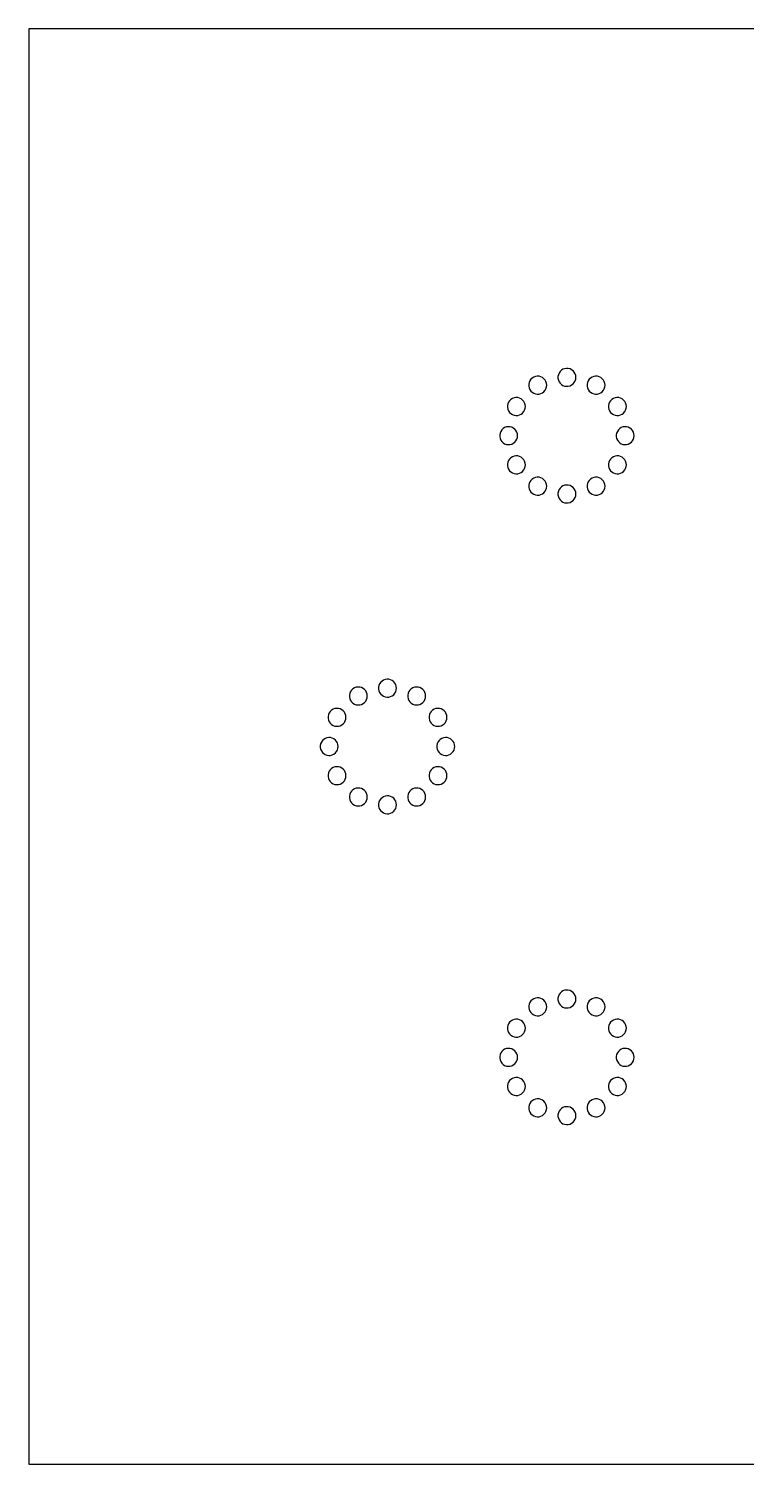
# Model space of a CAD drawing. Extents: x 100 to 900, y 100 to 900.
# Drawn here: x 100 to 500, y 100 to 900 of the extents above; entities that cross this region are included whole.
import ezdxf

# ---------------------------------------------------------------- set-up
doc = ezdxf.new("R2010")
doc.units = 0

msp = doc.modelspace()

# ---------------------------------------------------------------- linework, layer by layer
for p, q in [((900, 900), (100, 900)), ((100, 900), (100, 100)), ((379.96, 704.61), (379.38, 703.78)), ((380.69, 705.3), (379.96, 704.61)), ((381.55, 705.84), (380.69, 705.3)), ((382.5, 706.19), (381.55, 705.84)), ((383.5, 706.34), (382.5, 706.19)), ((384.51, 706.29), (383.5, 706.34)), ((385.49, 706.04), (384.51, 706.29)), ((386.39, 705.59), (385.49, 706.04)), ((387.19, 704.97), (386.39, 705.59)), ((387.85, 704.21), (387.19, 704.97)), ((388.34, 703.32), (387.85, 704.21)), ((395.23, 707.2), (395.03, 706.21)), ((395.03, 706.21), (395.03, 705.2)), ((395.03, 705.2), (395.23, 704.21)), ((395.63, 708.13), (395.23, 707.2)), ((395.23, 704.21), (395.63, 703.28)), ((396.21, 708.96), (395.63, 708.13)), ((396.94, 709.66), (396.21, 708.96)), ((397.8, 710.19), (396.94, 709.66)), ((398.75, 710.55), (397.8, 710.19)), ((399.75, 710.7), (398.75, 710.55)), ((400.76, 710.65), (399.75, 710.7)), ((401.74, 710.39), (400.76, 710.65)), ((402.64, 709.95), (401.74, 710.39)), ((403.44, 709.33), (402.64, 709.95)), ((404.1, 708.56), (403.44, 709.33)), ((404.59, 707.68), (404.1, 708.56)), ((404.9, 706.71), (404.59, 707.68)), ((404.59, 703.73), (404.9, 704.7)), ((405, 705.71), (404.9, 706.71)), ((404.9, 704.7), (405, 705.71)), ((412.46, 704.61), (411.88, 703.78)), ((413.19, 705.3), (412.46, 704.61)), ((414.05, 705.84), (413.19, 705.3)), ((415, 706.19), (414.05, 705.84)), ((416, 706.34), (415, 706.19)), ((417.01, 706.29), (416, 706.34)), ((417.99, 706.04), (417.01, 706.29)), ((418.89, 705.59), (417.99, 706.04)), ((419.69, 704.97), (418.89, 705.59)), ((420.35, 704.21), (419.69, 704.97)), ((420.84, 703.32), (420.35, 704.21)), ((378.98, 702.85), (378.78, 701.86)), ((378.78, 701.86), (378.78, 700.85)), ((378.78, 700.85), (378.98, 699.85)), ((379.38, 703.78), (378.98, 702.85)), ((378.98, 699.85), (379.38, 698.92)), ((379.38, 698.92), (379.96, 698.09)), ((379.96, 698.09), (380.69, 697.4)), ((380.69, 697.4), (381.55, 696.86)), ((381.55, 696.86), (382.5, 696.51)), ((382.5, 696.51), (383.5, 696.36)), ((383.5, 696.36), (384.51, 696.41)), ((384.51, 696.41), (385.49, 696.66)), ((385.49, 696.66), (386.39, 697.11)), ((386.39, 697.11), (387.19, 697.73)), ((387.19, 697.73), (387.85, 698.49)), ((387.85, 698.49), (388.34, 699.38)), ((388.65, 702.36), (388.34, 703.32)), ((388.34, 699.38), (388.65, 700.34)), ((388.75, 701.35), (388.65, 702.36)), ((388.65, 700.34), (388.75, 701.35)), ((395.63, 703.28), (396.21, 702.45)), ((396.21, 702.45), (396.94, 701.75)), ((396.94, 701.75), (397.8, 701.22)), ((397.8, 701.22), (398.75, 700.86)), ((398.75, 700.86), (399.75, 700.71)), ((399.75, 700.71), (400.76, 700.76)), ((400.76, 700.76), (401.74, 701.02)), ((401.74, 701.02), (402.64, 701.46)), ((402.64, 701.46), (403.44, 702.08)), ((403.44, 702.08), (404.1, 702.85)), ((404.1, 702.85), (404.59, 703.73)), ((411.48, 702.85), (411.28, 701.86)), ((411.28, 701.86), (411.28, 700.85)), ((411.28, 700.85), (411.48, 699.85)), ((411.88, 703.78), (411.48, 702.85)), ((411.48, 699.85), (411.88, 698.92)), ((411.88, 698.92), (412.46, 698.09)), ((412.46, 698.09), (413.19, 697.4)), ((413.19, 697.4), (414.05, 696.86)), ((414.05, 696.86), (415, 696.51)), ((415, 696.51), (416, 696.36)), ((416, 696.36), (417.01, 696.41)), ((417.01, 696.41), (417.99, 696.66)), ((417.99, 696.66), (418.89, 697.11)), ((418.89, 697.11), (419.69, 697.73)), ((419.69, 697.73), (420.35, 698.49)), ((420.35, 698.49), (420.84, 699.38)), ((421.15, 702.36), (420.84, 703.32)), ((420.84, 699.38), (421.15, 700.34)), ((421.25, 701.35), (421.15, 702.36)), ((421.15, 700.34), (421.25, 701.35)), ((367.08, 690.95), (366.88, 689.96)), ((366.88, 689.96), (366.88, 688.95)), ((366.88, 688.95), (367.08, 687.96)), ((367.48, 691.88), (367.08, 690.95)), ((368.06, 692.71), (367.48, 691.88)), ((368.79, 693.41), (368.06, 692.71)), ((369.65, 693.94), (368.79, 693.41)), ((370.6, 694.3), (369.65, 693.94)), ((371.6, 694.45), (370.6, 694.3)), ((372.61, 694.4), (371.6, 694.45)), ((373.59, 694.14), (372.61, 694.4)), ((374.5, 693.7), (373.59, 694.14)), ((375.3, 693.08), (374.5, 693.7)), ((375.96, 692.31), (375.3, 693.08)), ((376.45, 691.43), (375.96, 692.31)), ((376.75, 690.46), (376.45, 691.43)), ((376.45, 687.48), (376.75, 688.45)), ((376.85, 689.46), (376.75, 690.46)), ((376.75, 688.45), (376.85, 689.46)), ((423.38, 690.95), (423.17, 689.96)), ((423.17, 689.96), (423.17, 688.95)), ((423.17, 688.95), (423.38, 687.96)), ((423.77, 691.88), (423.38, 690.95)), ((424.35, 692.71), (423.77, 691.88)), ((425.09, 693.41), (424.35, 692.71)), ((425.94, 693.94), (425.09, 693.41)), ((426.89, 694.3), (425.94, 693.94)), ((427.89, 694.45), (426.89, 694.3)), ((428.9, 694.4), (427.89, 694.45)), ((429.88, 694.14), (428.9, 694.4)), ((430.79, 693.7), (429.88, 694.14)), ((431.59, 693.08), (430.79, 693.7)), ((432.25, 692.31), (431.59, 693.08)), ((432.74, 691.43), (432.25, 692.31)), ((433.04, 690.46), (432.74, 691.43)), ((432.74, 687.48), (433.04, 688.45)), ((433.15, 689.46), (433.04, 690.46)), ((433.04, 688.45), (433.15, 689.46)), ((367.08, 687.96), (367.48, 687.03)), ((367.48, 687.03), (368.06, 686.2)), ((368.06, 686.2), (368.79, 685.5)), ((368.79, 685.5), (369.65, 684.97)), ((369.65, 684.97), (370.6, 684.61)), ((370.6, 684.61), (371.6, 684.46)), ((371.6, 684.46), (372.61, 684.51)), ((372.61, 684.51), (373.59, 684.77)), ((373.59, 684.77), (374.5, 685.21)), ((374.5, 685.21), (375.3, 685.83)), ((375.3, 685.83), (375.96, 686.6)), ((375.96, 686.6), (376.45, 687.48)), ((423.38, 687.96), (423.77, 687.03)), ((423.77, 687.03), (424.35, 686.2)), ((424.35, 686.2), (425.09, 685.5)), ((425.09, 685.5), (425.94, 684.97)), ((425.94, 684.97), (426.89, 684.61)), ((426.89, 684.61), (427.89, 684.46)), ((427.89, 684.46), (428.9, 684.51)), ((428.9, 684.51), (429.88, 684.77)), ((429.88, 684.77), (430.79, 685.21)), ((430.79, 685.21), (431.59, 685.83)), ((431.59, 685.83), (432.25, 686.6)), ((432.25, 686.6), (432.74, 687.48)), ((362.73, 674.7), (362.53, 673.71)), ((362.53, 673.71), (362.53, 672.7)), ((362.53, 672.7), (362.73, 671.71)), ((363.13, 675.63), (362.73, 674.7)), ((363.71, 676.46), (363.13, 675.63)), ((364.44, 677.16), (363.71, 676.46)), ((365.3, 677.69), (364.44, 677.16)), ((366.25, 678.05), (365.3, 677.69)), ((367.25, 678.2), (366.25, 678.05)), ((368.26, 678.15), (367.25, 678.2)), ((369.24, 677.89), (368.26, 678.15)), ((370.14, 677.45), (369.24, 677.89)), ((370.94, 676.83), (370.14, 677.45)), ((371.6, 676.06), (370.94, 676.83)), ((372.09, 675.18), (371.6, 676.06)), ((372.4, 674.21), (372.09, 675.18)), ((372.09, 671.23), (372.4, 672.2)), ((372.5, 673.21), (372.4, 674.21)), ((372.4, 672.2), (372.5, 673.21)), ((427.73, 674.7), (427.53, 673.71)), ((427.53, 673.71), (427.53, 672.7)), ((427.53, 672.7), (427.73, 671.71)), ((428.13, 675.63), (427.73, 674.7)), ((428.71, 676.46), (428.13, 675.63)), ((429.44, 677.16), (428.71, 676.46)), ((430.3, 677.69), (429.44, 677.16)), ((431.25, 678.05), (430.3, 677.69)), ((432.25, 678.2), (431.25, 678.05)), ((433.26, 678.15), (432.25, 678.2)), ((434.24, 677.89), (433.26, 678.15)), ((435.14, 677.45), (434.24, 677.89)), ((435.94, 676.83), (435.14, 677.45)), ((436.6, 676.06), (435.94, 676.83)), ((437.09, 675.18), (436.6, 676.06)), ((437.4, 674.21), (437.09, 675.18)), ((437.09, 671.23), (437.4, 672.2)), ((437.5, 673.21), (437.4, 674.21)), ((437.4, 672.2), (437.5, 673.21)), ((362.73, 671.71), (363.13, 670.78)), ((363.13, 670.78), (363.71, 669.95)), ((363.71, 669.95), (364.44, 669.25)), ((364.44, 669.25), (365.3, 668.72)), ((365.3, 668.72), (366.25, 668.36)), ((366.25, 668.36), (367.25, 668.21)), ((367.25, 668.21), (368.26, 668.26)), ((368.26, 668.26), (369.24, 668.52)), ((369.24, 668.52), (370.14, 668.96)), ((370.14, 668.96), (370.94, 669.58)), ((370.94, 669.58), (371.6, 670.35)), ((371.6, 670.35), (372.09, 671.23)), ((427.73, 671.71), (428.13, 670.78)), ((428.13, 670.78), (428.71, 669.95)), ((428.71, 669.95), (429.44, 669.25)), ((429.44, 669.25), (430.3, 668.72)), ((430.3, 668.72), (431.25, 668.36)), ((431.25, 668.36), (432.25, 668.21)), ((432.25, 668.21), (433.26, 668.26)), ((433.26, 668.26), (434.24, 668.52)), ((434.24, 668.52), (435.14, 668.96)), ((435.14, 668.96), (435.94, 669.58)), ((435.94, 669.58), (436.6, 670.35)), ((436.6, 670.35), (437.09, 671.23)), ((367.08, 658.45), (366.88, 657.46)), ((366.88, 657.46), (366.88, 656.45)), ((366.88, 656.45), (367.08, 655.46)), ((367.48, 659.38), (367.08, 658.45)), ((368.06, 660.21), (367.48, 659.38)), ((368.79, 660.91), (368.06, 660.21)), ((369.65, 661.44), (368.79, 660.91)), ((370.6, 661.8), (369.65, 661.44)), ((371.6, 661.95), (370.6, 661.8)), ((372.61, 661.9), (371.6, 661.95)), ((373.59, 661.64), (372.61, 661.9)), ((374.5, 661.2), (373.59, 661.64)), ((375.3, 660.58), (374.5, 661.2)), ((375.96, 659.81), (375.3, 660.58)), ((376.45, 658.93), (375.96, 659.81)), ((376.75, 657.96), (376.45, 658.93)), ((376.85, 656.96), (376.75, 657.96)), ((376.75, 655.95), (376.85, 656.96)), ((423.38, 658.45), (423.17, 657.46)), ((423.17, 657.46), (423.17, 656.45)), ((423.17, 656.45), (423.38, 655.46)), ((423.77, 659.38), (423.38, 658.45)), ((424.35, 660.21), (423.77, 659.38)), ((425.09, 660.91), (424.35, 660.21)), ((425.94, 661.44), (425.09, 660.91)), ((426.89, 661.8), (425.94, 661.44)), ((427.89, 661.95), (426.89, 661.8)), ((428.9, 661.9), (427.89, 661.95)), ((429.88, 661.64), (428.9, 661.9)), ((430.79, 661.2), (429.88, 661.64)), ((431.59, 660.58), (430.79, 661.2)), ((432.25, 659.81), (431.59, 660.58)), ((432.74, 658.93), (432.25, 659.81)), ((433.04, 657.96), (432.74, 658.93)), ((433.15, 656.96), (433.04, 657.96)), ((433.04, 655.95), (433.15, 656.96)), ((367.08, 655.46), (367.48, 654.53)), ((367.48, 654.53), (368.06, 653.7)), ((368.06, 653.7), (368.79, 653)), ((368.79, 653), (369.65, 652.47)), ((369.65, 652.47), (370.6, 652.11)), ((370.6, 652.11), (371.6, 651.96)), ((371.6, 651.96), (372.61, 652.01)), ((372.61, 652.01), (373.59, 652.27)), ((373.59, 652.27), (374.5, 652.71)), ((374.5, 652.71), (375.3, 653.33)), ((375.3, 653.33), (375.96, 654.1)), ((375.96, 654.1), (376.45, 654.98)), ((376.45, 654.98), (376.75, 655.95)), ((379.96, 648.32), (379.38, 647.49)), ((380.69, 649.01), (379.96, 648.32)), ((381.55, 649.55), (380.69, 649.01)), ((382.5, 649.9), (381.55, 649.55)), ((383.5, 650.05), (382.5, 649.9)), ((384.51, 650), (383.5, 650.05)), ((385.49, 649.75), (384.51, 650)), ((386.39, 649.3), (385.49, 649.75)), ((387.19, 648.68), (386.39, 649.3)), ((387.85, 647.92), (387.19, 648.68)), ((412.46, 648.32), (411.88, 647.49)), ((413.19, 649.01), (412.46, 648.32)), ((414.05, 649.55), (413.19, 649.01)), ((415, 649.9), (414.05, 649.55)), ((416, 650.05), (415, 649.9)), ((417.01, 650), (416, 650.05)), ((417.99, 649.75), (417.01, 650)), ((418.89, 649.3), (417.99, 649.75)), ((419.69, 648.68), (418.89, 649.3)), ((420.35, 647.92), (419.69, 648.68)), ((423.38, 655.46), (423.77, 654.53)), ((423.77, 654.53), (424.35, 653.7)), ((424.35, 653.7), (425.09, 653)), ((425.09, 653), (425.94, 652.47)), ((425.94, 652.47), (426.89, 652.11)), ((426.89, 652.11), (427.89, 651.96)), ((427.89, 651.96), (428.9, 652.01)), ((428.9, 652.01), (429.88, 652.27)), ((429.88, 652.27), (430.79, 652.71)), ((430.79, 652.71), (431.59, 653.33)), ((431.59, 653.33), (432.25, 654.1)), ((432.25, 654.1), (432.74, 654.98)), ((432.74, 654.98), (433.04, 655.95)), ((378.98, 646.56), (378.78, 645.57)), ((378.78, 645.57), (378.78, 644.55)), ((378.78, 644.55), (378.98, 643.56)), ((379.38, 647.49), (378.98, 646.56)), ((378.98, 643.56), (379.38, 642.63)), ((379.38, 642.63), (379.96, 641.8)), ((379.96, 641.8), (380.69, 641.11)), ((380.69, 641.11), (381.55, 640.57)), ((381.55, 640.57), (382.5, 640.22)), ((382.5, 640.22), (383.5, 640.07)), ((383.5, 640.07), (384.51, 640.12)), ((384.51, 640.12), (385.49, 640.37)), ((385.49, 640.37), (386.39, 640.82)), ((386.39, 640.82), (387.19, 641.44)), ((387.19, 641.44), (387.85, 642.2)), ((388.34, 647.03), (387.85, 647.92)), ((387.85, 642.2), (388.34, 643.09)), ((388.65, 646.07), (388.34, 647.03)), ((388.34, 643.09), (388.65, 644.05)), ((388.75, 645.06), (388.65, 646.07)), ((388.65, 644.05), (388.75, 645.06)), ((395.23, 642.2), (395.03, 641.21)), ((395.03, 641.21), (395.03, 640.2)), ((395.03, 640.2), (395.23, 639.21)), ((395.63, 643.13), (395.23, 642.2)), ((396.21, 643.96), (395.63, 643.13)), ((396.94, 644.66), (396.21, 643.96)), ((397.8, 645.19), (396.94, 644.66)), ((398.75, 645.55), (397.8, 645.19)), ((399.75, 645.7), (398.75, 645.55)), ((400.76, 645.65), (399.75, 645.7)), ((401.74, 645.39), (400.76, 645.65)), ((402.64, 644.95), (401.74, 645.39)), ((403.44, 644.33), (402.64, 644.95)), ((404.1, 643.56), (403.44, 644.33)), ((404.59, 642.68), (404.1, 643.56)), ((404.9, 641.71), (404.59, 642.68)), ((405, 640.71), (404.9, 641.71)), ((404.9, 639.7), (405, 640.71)), ((411.48, 646.56), (411.28, 645.57)), ((411.28, 645.57), (411.28, 644.55)), ((411.28, 644.55), (411.48, 643.56)), ((411.88, 647.49), (411.48, 646.56)), ((411.48, 643.56), (411.88, 642.63)), ((411.88, 642.63), (412.46, 641.8)), ((412.46, 641.8), (413.19, 641.11)), ((413.19, 641.11), (414.05, 640.57)), ((414.05, 640.57), (415, 640.22)), ((415, 640.22), (416, 640.07)), ((416, 640.07), (417.01, 640.12)), ((417.01, 640.12), (417.99, 640.37)), ((417.99, 640.37), (418.89, 640.82)), ((418.89, 640.82), (419.69, 641.44)), ((419.69, 641.44), (420.35, 642.2)), ((420.84, 647.03), (420.35, 647.92)), ((420.35, 642.2), (420.84, 643.09)), ((421.15, 646.07), (420.84, 647.03)), ((420.84, 643.09), (421.15, 644.05)), ((421.25, 645.06), (421.15, 646.07)), ((421.15, 644.05), (421.25, 645.06)), ((395.23, 639.21), (395.63, 638.28)), ((395.63, 638.28), (396.21, 637.45)), ((396.21, 637.45), (396.94, 636.75)), ((396.94, 636.75), (397.8, 636.22)), ((397.8, 636.22), (398.75, 635.86)), ((398.75, 635.86), (399.75, 635.71)), ((399.75, 635.71), (400.76, 635.76)), ((400.76, 635.76), (401.74, 636.02)), ((401.74, 636.02), (402.64, 636.46)), ((402.64, 636.46), (403.44, 637.08)), ((403.44, 637.08), (404.1, 637.85)), ((404.1, 637.85), (404.59, 638.73)), ((404.59, 638.73), (404.9, 639.7)), ((296.94, 536.45), (296.21, 535.76)), ((297.8, 536.99), (296.94, 536.45)), ((298.75, 537.34), (297.8, 536.99)), ((299.75, 537.49), (298.75, 537.34)), ((300.76, 537.44), (299.75, 537.49)), ((301.74, 537.19), (300.76, 537.44)), ((302.64, 536.74), (301.74, 537.19)), ((303.44, 536.12), (302.64, 536.74)), ((304.1, 535.36), (303.44, 536.12)), ((278.98, 529.64), (278.78, 528.65)), ((278.78, 528.65), (278.78, 527.64)), ((279.38, 530.57), (278.98, 529.64)), ((279.96, 531.4), (279.38, 530.57)), ((280.69, 532.1), (279.96, 531.4)), ((281.55, 532.63), (280.69, 532.1)), ((282.5, 532.99), (281.55, 532.63)), ((283.5, 533.14), (282.5, 532.99)), ((284.51, 533.09), (283.5, 533.14)), ((285.49, 532.83), (284.51, 533.09)), ((286.39, 532.39), (285.49, 532.83)), ((287.19, 531.77), (286.39, 532.39)), ((287.85, 531), (287.19, 531.77)), ((288.34, 530.12), (287.85, 531)), ((288.65, 529.15), (288.34, 530.12)), ((288.75, 528.15), (288.65, 529.15)), ((288.65, 527.14), (288.75, 528.15)), ((295.23, 534), (295.03, 533.01)), ((295.03, 533.01), (295.03, 531.99)), ((295.03, 531.99), (295.23, 531)), ((295.63, 534.93), (295.23, 534)), ((295.23, 531), (295.63, 530.07)), ((296.21, 535.76), (295.63, 534.93)), ((295.63, 530.07), (296.21, 529.24)), ((296.21, 529.24), (296.94, 528.55)), ((296.94, 528.55), (297.8, 528.01)), ((297.8, 528.01), (298.75, 527.66)), ((301.74, 527.81), (302.64, 528.26)), ((302.64, 528.26), (303.44, 528.88)), ((303.44, 528.88), (304.1, 529.64)), ((304.59, 534.47), (304.1, 535.36)), ((304.1, 529.64), (304.59, 530.53)), ((304.9, 533.51), (304.59, 534.47)), ((304.59, 530.53), (304.9, 531.49)), ((305, 532.5), (304.9, 533.51)), ((304.9, 531.49), (305, 532.5)), ((311.48, 529.64), (311.28, 528.65)), ((311.28, 528.65), (311.28, 527.64)), ((311.88, 530.57), (311.48, 529.64)), ((312.46, 531.4), (311.88, 530.57)), ((313.19, 532.1), (312.46, 531.4)), ((314.05, 532.63), (313.19, 532.1)), ((315, 532.99), (314.05, 532.63)), ((316, 533.14), (315, 532.99)), ((317.01, 533.09), (316, 533.14)), ((317.99, 532.83), (317.01, 533.09)), ((318.89, 532.39), (317.99, 532.83)), ((319.69, 531.77), (318.89, 532.39)), ((320.35, 531), (319.69, 531.77)), ((320.84, 530.12), (320.35, 531)), ((321.15, 529.15), (320.84, 530.12)), ((321.25, 528.15), (321.15, 529.15)), ((321.15, 527.14), (321.25, 528.15)), ((268.79, 520.2), (268.06, 519.51)), ((269.65, 520.74), (268.79, 520.2)), ((270.6, 521.09), (269.65, 520.74)), ((271.6, 521.24), (270.6, 521.09)), ((272.61, 521.19), (271.6, 521.24)), ((273.59, 520.94), (272.61, 521.19)), ((274.5, 520.49), (273.59, 520.94)), ((275.3, 519.87), (274.5, 520.49)), ((278.78, 527.64), (278.98, 526.65)), ((278.98, 526.65), (279.38, 525.72)), ((279.38, 525.72), (279.96, 524.89)), ((279.96, 524.89), (280.69, 524.19)), ((280.69, 524.19), (281.55, 523.66)), ((281.55, 523.66), (282.5, 523.31)), ((282.5, 523.31), (283.5, 523.15)), ((283.5, 523.15), (284.51, 523.2)), ((284.51, 523.2), (285.49, 523.46)), ((285.49, 523.46), (286.39, 523.9)), ((286.39, 523.9), (287.19, 524.52)), ((287.19, 524.52), (287.85, 525.29)), ((287.85, 525.29), (288.34, 526.17)), ((288.34, 526.17), (288.65, 527.14)), ((298.75, 527.66), (299.75, 527.51)), ((299.75, 527.51), (300.76, 527.56)), ((300.76, 527.56), (301.74, 527.81)), ((311.28, 527.64), (311.48, 526.65)), ((311.48, 526.65), (311.88, 525.72)), ((311.88, 525.72), (312.46, 524.89)), ((312.46, 524.89), (313.19, 524.19)), ((313.19, 524.19), (314.05, 523.66)), ((314.05, 523.66), (315, 523.31)), ((315, 523.31), (316, 523.15)), ((316, 523.15), (317.01, 523.2)), ((317.01, 523.2), (317.99, 523.46)), ((317.99, 523.46), (318.89, 523.9)), ((318.89, 523.9), (319.69, 524.52)), ((319.69, 524.52), (320.35, 525.29)), ((320.35, 525.29), (320.84, 526.17)), ((320.84, 526.17), (321.15, 527.14)), ((325.09, 520.2), (324.35, 519.51)), ((325.94, 520.74), (325.09, 520.2)), ((326.89, 521.09), (325.94, 520.74)), ((327.89, 521.24), (326.89, 521.09)), ((328.9, 521.19), (327.89, 521.24)), ((329.88, 520.94), (328.9, 521.19)), ((330.79, 520.49), (329.88, 520.94)), ((331.59, 519.87), (330.79, 520.49)), ((267.08, 517.75), (266.88, 516.76)), ((266.88, 516.76), (266.88, 515.74)), ((266.88, 515.74), (267.08, 514.75)), ((267.48, 518.68), (267.08, 517.75)), ((267.08, 514.75), (267.48, 513.82)), ((268.06, 519.51), (267.48, 518.68)), ((267.48, 513.82), (268.06, 512.99)), ((268.06, 512.99), (268.79, 512.3)), ((268.79, 512.3), (269.65, 511.76)), ((273.59, 511.56), (274.5, 512.01)), ((274.5, 512.01), (275.3, 512.63)), ((275.96, 519.11), (275.3, 519.87)), ((275.3, 512.63), (275.96, 513.39)), ((276.45, 518.22), (275.96, 519.11)), ((275.96, 513.39), (276.45, 514.28)), ((276.75, 517.26), (276.45, 518.22)), ((276.45, 514.28), (276.75, 515.24)), ((276.85, 516.25), (276.75, 517.26)), ((276.75, 515.24), (276.85, 516.25)), ((323.38, 517.75), (323.17, 516.76)), ((323.17, 516.76), (323.17, 515.74)), ((323.17, 515.74), (323.38, 514.75)), ((323.77, 518.68), (323.38, 517.75)), ((323.38, 514.75), (323.77, 513.82)), ((324.35, 519.51), (323.77, 518.68)), ((323.77, 513.82), (324.35, 512.99)), ((324.35, 512.99), (325.09, 512.3)), ((325.09, 512.3), (325.94, 511.76)), ((329.88, 511.56), (330.79, 512.01)), ((330.79, 512.01), (331.59, 512.63)), ((332.25, 519.11), (331.59, 519.87)), ((331.59, 512.63), (332.25, 513.39)), ((332.74, 518.22), (332.25, 519.11)), ((332.25, 513.39), (332.74, 514.28)), ((333.04, 517.26), (332.74, 518.22)), ((332.74, 514.28), (333.04, 515.24)), ((333.15, 516.25), (333.04, 517.26)), ((333.04, 515.24), (333.15, 516.25)), ((265.3, 504.49), (264.44, 503.95)), ((266.25, 504.84), (265.3, 504.49)), ((267.25, 504.99), (266.25, 504.84)), ((268.26, 504.94), (267.25, 504.99)), ((269.24, 504.69), (268.26, 504.94)), ((270.14, 504.24), (269.24, 504.69)), ((269.65, 511.76), (270.6, 511.41)), ((270.94, 503.62), (270.14, 504.24)), ((270.6, 511.41), (271.6, 511.26)), ((271.6, 511.26), (272.61, 511.31)), ((272.61, 511.31), (273.59, 511.56)), ((325.94, 511.76), (326.89, 511.41)), ((326.89, 511.41), (327.89, 511.26)), ((327.89, 511.26), (328.9, 511.31)), ((328.9, 511.31), (329.88, 511.56)), ((330.3, 504.49), (329.44, 503.95)), ((331.25, 504.84), (330.3, 504.49)), ((332.25, 504.99), (331.25, 504.84)), ((333.26, 504.94), (332.25, 504.99)), ((334.24, 504.69), (333.26, 504.94)), ((335.14, 504.24), (334.24, 504.69)), ((335.94, 503.62), (335.14, 504.24)), ((262.73, 501.5), (262.53, 500.51)), ((262.53, 500.51), (262.53, 499.49)), ((262.53, 499.49), (262.73, 498.5)), ((263.13, 502.43), (262.73, 501.5)), ((262.73, 498.5), (263.13, 497.57)), ((263.71, 503.26), (263.13, 502.43)), ((263.13, 497.57), (263.71, 496.74)), ((264.44, 503.95), (263.71, 503.26)), ((263.71, 496.74), (264.44, 496.05)), ((264.44, 496.05), (265.3, 495.51)), ((270.14, 495.76), (270.94, 496.38)), ((271.6, 502.86), (270.94, 503.62)), ((270.94, 496.38), (271.6, 497.14)), ((272.09, 501.97), (271.6, 502.86)), ((271.6, 497.14), (272.09, 498.03)), ((272.4, 501.01), (272.09, 501.97)), ((272.09, 498.03), (272.4, 498.99)), ((272.5, 500), (272.4, 501.01)), ((272.4, 498.99), (272.5, 500)), ((327.73, 501.5), (327.53, 500.51)), ((327.53, 500.51), (327.53, 499.49)), ((327.53, 499.49), (327.73, 498.5)), ((328.13, 502.43), (327.73, 501.5)), ((327.73, 498.5), (328.13, 497.57)), ((328.71, 503.26), (328.13, 502.43)), ((328.13, 497.57), (328.71, 496.74)), ((329.44, 503.95), (328.71, 503.26)), ((328.71, 496.74), (329.44, 496.05)), ((329.44, 496.05), (330.3, 495.51)), ((335.14, 495.76), (335.94, 496.38)), ((336.6, 502.86), (335.94, 503.62)), ((335.94, 496.38), (336.6, 497.14)), ((337.09, 501.97), (336.6, 502.86)), ((336.6, 497.14), (337.09, 498.03)), ((337.4, 501.01), (337.09, 501.97)), ((337.09, 498.03), (337.4, 498.99)), ((337.5, 500), (337.4, 501.01)), ((337.4, 498.99), (337.5, 500)), ((265.3, 495.51), (266.25, 495.16)), ((266.25, 495.16), (267.25, 495.01)), ((267.25, 495.01), (268.26, 495.06)), ((268.26, 495.06), (269.24, 495.31)), ((269.65, 488.24), (268.79, 487.7)), ((269.24, 495.31), (270.14, 495.76)), ((270.6, 488.59), (269.65, 488.24)), ((271.6, 488.74), (270.6, 488.59)), ((272.61, 488.69), (271.6, 488.74)), ((273.59, 488.44), (272.61, 488.69)), ((274.5, 487.99), (273.59, 488.44)), ((325.94, 488.24), (325.09, 487.7)), ((326.89, 488.59), (325.94, 488.24)), ((327.89, 488.74), (326.89, 488.59)), ((328.9, 488.69), (327.89, 488.74)), ((329.88, 488.44), (328.9, 488.69)), ((330.79, 487.99), (329.88, 488.44)), ((330.3, 495.51), (331.25, 495.16)), ((331.25, 495.16), (332.25, 495.01)), ((332.25, 495.01), (333.26, 495.06)), ((333.26, 495.06), (334.24, 495.31)), ((334.24, 495.31), (335.14, 495.76)), ((267.08, 485.25), (266.88, 484.26)), ((266.88, 484.26), (266.88, 483.24)), ((266.88, 483.24), (267.08, 482.25)), ((267.48, 486.18), (267.08, 485.25)), ((267.08, 482.25), (267.48, 481.32)), ((268.06, 487.01), (267.48, 486.18)), ((267.48, 481.32), (268.06, 480.49)), ((268.79, 487.7), (268.06, 487.01)), ((268.06, 480.49), (268.79, 479.8)), ((275.3, 487.37), (274.5, 487.99)), ((274.5, 479.51), (275.3, 480.13)), ((275.96, 486.61), (275.3, 487.37)), ((275.3, 480.13), (275.96, 480.89)), ((276.45, 485.72), (275.96, 486.61)), ((275.96, 480.89), (276.45, 481.78)), ((276.75, 484.76), (276.45, 485.72)), ((276.45, 481.78), (276.75, 482.74)), ((276.85, 483.75), (276.75, 484.76)), ((276.75, 482.74), (276.85, 483.75)), ((323.38, 485.25), (323.17, 484.26)), ((323.17, 484.26), (323.17, 483.24)), ((323.17, 483.24), (323.38, 482.25)), ((323.77, 486.18), (323.38, 485.25)), ((323.38, 482.25), (323.77, 481.32)), ((324.35, 487.01), (323.77, 486.18)), ((323.77, 481.32), (324.35, 480.49)), ((325.09, 487.7), (324.35, 487.01)), ((324.35, 480.49), (325.09, 479.8)), ((331.59, 487.37), (330.79, 487.99)), ((330.79, 479.51), (331.59, 480.13)), ((332.25, 486.61), (331.59, 487.37)), ((331.59, 480.13), (332.25, 480.89)), ((332.74, 485.72), (332.25, 486.61)), ((332.25, 480.89), (332.74, 481.78)), ((333.04, 484.76), (332.74, 485.72)), ((332.74, 481.78), (333.04, 482.74)), ((333.15, 483.75), (333.04, 484.76)), ((333.04, 482.74), (333.15, 483.75)), ((268.79, 479.8), (269.65, 479.26)), ((269.65, 479.26), (270.6, 478.91)), ((270.6, 478.91), (271.6, 478.76)), ((271.6, 478.76), (272.61, 478.81)), ((272.61, 478.81), (273.59, 479.06)), ((273.59, 479.06), (274.5, 479.51)), ((278.98, 473.35), (278.78, 472.36)), ((278.78, 472.36), (278.78, 471.35)), ((279.38, 474.28), (278.98, 473.35)), ((279.96, 475.11), (279.38, 474.28)), ((280.69, 475.81), (279.96, 475.11)), ((281.55, 476.34), (280.69, 475.81)), ((282.5, 476.69), (281.55, 476.34)), ((283.5, 476.85), (282.5, 476.69)), ((284.51, 476.8), (283.5, 476.85)), ((285.49, 476.54), (284.51, 476.8)), ((286.39, 476.1), (285.49, 476.54)), ((287.19, 475.48), (286.39, 476.1)), ((287.85, 474.71), (287.19, 475.48)), ((288.34, 473.83), (287.85, 474.71)), ((288.65, 472.86), (288.34, 473.83)), ((288.75, 471.85), (288.65, 472.86)), ((298.75, 472.34), (297.8, 471.99)), ((299.75, 472.49), (298.75, 472.34)), ((300.76, 472.44), (299.75, 472.49)), ((301.74, 472.19), (300.76, 472.44)), ((302.64, 471.74), (301.74, 472.19)), ((311.48, 473.35), (311.28, 472.36)), ((311.28, 472.36), (311.28, 471.35)), ((311.88, 474.28), (311.48, 473.35)), ((312.46, 475.11), (311.88, 474.28)), ((313.19, 475.81), (312.46, 475.11)), ((314.05, 476.34), (313.19, 475.81)), ((315, 476.69), (314.05, 476.34)), ((316, 476.85), (315, 476.69)), ((317.01, 476.8), (316, 476.85)), ((317.99, 476.54), (317.01, 476.8)), ((318.89, 476.1), (317.99, 476.54)), ((319.69, 475.48), (318.89, 476.1)), ((320.35, 474.71), (319.69, 475.48)), ((320.84, 473.83), (320.35, 474.71)), ((321.15, 472.86), (320.84, 473.83)), ((321.25, 471.85), (321.15, 472.86)), ((325.09, 479.8), (325.94, 479.26)), ((325.94, 479.26), (326.89, 478.91)), ((326.89, 478.91), (327.89, 478.76)), ((327.89, 478.76), (328.9, 478.81)), ((328.9, 478.81), (329.88, 479.06)), ((329.88, 479.06), (330.79, 479.51)), ((278.78, 471.35), (278.98, 470.36)), ((278.98, 470.36), (279.38, 469.43)), ((279.38, 469.43), (279.96, 468.6)), ((279.96, 468.6), (280.69, 467.9)), ((280.69, 467.9), (281.55, 467.37)), ((281.55, 467.37), (282.5, 467.01)), ((282.5, 467.01), (283.5, 466.86)), ((283.5, 466.86), (284.51, 466.91)), ((284.51, 466.91), (285.49, 467.17)), ((285.49, 467.17), (286.39, 467.61)), ((286.39, 467.61), (287.19, 468.23)), ((287.19, 468.23), (287.85, 469)), ((287.85, 469), (288.34, 469.88)), ((288.34, 469.88), (288.65, 470.85)), ((288.65, 470.85), (288.75, 471.85)), ((295.23, 469), (295.03, 468.01)), ((295.03, 468.01), (295.03, 466.99)), ((295.03, 466.99), (295.23, 466)), ((295.63, 469.93), (295.23, 469)), ((295.23, 466), (295.63, 465.07)), ((296.21, 470.76), (295.63, 469.93)), ((295.63, 465.07), (296.21, 464.24)), ((296.94, 471.45), (296.21, 470.76)), ((296.21, 464.24), (296.94, 463.55)), ((297.8, 471.99), (296.94, 471.45)), ((303.44, 471.12), (302.64, 471.74)), ((304.1, 470.36), (303.44, 471.12)), ((303.44, 463.88), (304.1, 464.64)), ((304.59, 469.47), (304.1, 470.36)), ((304.1, 464.64), (304.59, 465.53)), ((304.9, 468.51), (304.59, 469.47)), ((304.59, 465.53), (304.9, 466.49)), ((305, 467.5), (304.9, 468.51)), ((304.9, 466.49), (305, 467.5)), ((311.28, 471.35), (311.48, 470.36)), ((311.48, 470.36), (311.88, 469.43)), ((311.88, 469.43), (312.46, 468.6)), ((312.46, 468.6), (313.19, 467.9)), ((313.19, 467.9), (314.05, 467.37)), ((314.05, 467.37), (315, 467.01)), ((315, 467.01), (316, 466.86)), ((316, 466.86), (317.01, 466.91)), ((317.01, 466.91), (317.99, 467.17)), ((317.99, 467.17), (318.89, 467.61)), ((318.89, 467.61), (319.69, 468.23)), ((319.69, 468.23), (320.35, 469)), ((320.35, 469), (320.84, 469.88)), ((320.84, 469.88), (321.15, 470.85)), ((321.15, 470.85), (321.25, 471.85)), ((296.94, 463.55), (297.8, 463.01)), ((297.8, 463.01), (298.75, 462.66)), ((298.75, 462.66), (299.75, 462.51)), ((299.75, 462.51), (300.76, 462.56)), ((300.76, 462.56), (301.74, 462.81)), ((301.74, 462.81), (302.64, 463.26)), ((302.64, 463.26), (303.44, 463.88)), ((395.23, 360.79), (395.03, 359.8)), ((395.63, 361.72), (395.23, 360.79)), ((396.21, 362.55), (395.63, 361.72)), ((396.94, 363.25), (396.21, 362.55)), ((397.8, 363.78), (396.94, 363.25)), ((398.75, 364.14), (397.8, 363.78)), ((399.75, 364.29), (398.75, 364.14)), ((400.76, 364.24), (399.75, 364.29)), ((401.74, 363.98), (400.76, 364.24)), ((402.64, 363.54), (401.74, 363.98)), ((403.44, 362.92), (402.64, 363.54)), ((404.1, 362.15), (403.44, 362.92)), ((404.59, 361.27), (404.1, 362.15)), ((404.9, 360.3), (404.59, 361.27)), ((405, 359.29), (404.9, 360.3)), ((378.98, 356.44), (378.78, 355.45)), ((378.78, 355.45), (378.78, 354.43)), ((378.78, 354.43), (378.98, 353.44)), ((379.38, 357.37), (378.98, 356.44)), ((378.98, 353.44), (379.38, 352.51)), ((379.96, 358.2), (379.38, 357.37)), ((379.38, 352.51), (379.96, 351.68)), ((380.69, 358.89), (379.96, 358.2)), ((381.55, 359.43), (380.69, 358.89)), ((382.5, 359.78), (381.55, 359.43)), ((383.5, 359.93), (382.5, 359.78)), ((384.51, 359.88), (383.5, 359.93)), ((385.49, 359.63), (384.51, 359.88)), ((386.39, 359.18), (385.49, 359.63)), ((387.19, 358.56), (386.39, 359.18)), ((387.85, 357.8), (387.19, 358.56)), ((387.19, 351.32), (387.85, 352.08)), ((388.34, 356.91), (387.85, 357.8)), ((387.85, 352.08), (388.34, 352.97)), ((388.65, 355.95), (388.34, 356.91)), ((388.34, 352.97), (388.65, 353.93)), ((388.75, 354.94), (388.65, 355.95)), ((388.65, 353.93), (388.75, 354.94)), ((395.03, 359.8), (395.03, 358.79)), ((395.03, 358.79), (395.23, 357.8)), ((395.23, 357.8), (395.63, 356.87)), ((395.63, 356.87), (396.21, 356.04)), ((396.21, 356.04), (396.94, 355.34)), ((396.94, 355.34), (397.8, 354.81)), ((397.8, 354.81), (398.75, 354.45)), ((398.75, 354.45), (399.75, 354.3)), ((399.75, 354.3), (400.76, 354.35)), ((400.76, 354.35), (401.74, 354.61)), ((401.74, 354.61), (402.64, 355.05)), ((402.64, 355.05), (403.44, 355.67)), ((403.44, 355.67), (404.1, 356.44)), ((404.1, 356.44), (404.59, 357.32)), ((404.59, 357.32), (404.9, 358.29)), ((404.9, 358.29), (405, 359.29)), ((411.48, 356.44), (411.28, 355.45)), ((411.28, 355.45), (411.28, 354.43)), ((411.28, 354.43), (411.48, 353.44)), ((411.88, 357.37), (411.48, 356.44)), ((411.48, 353.44), (411.88, 352.51)), ((412.46, 358.2), (411.88, 357.37)), ((411.88, 352.51), (412.46, 351.68)), ((413.19, 358.89), (412.46, 358.2)), ((414.05, 359.43), (413.19, 358.89)), ((415, 359.78), (414.05, 359.43)), ((416, 359.93), (415, 359.78)), ((417.01, 359.88), (416, 359.93)), ((417.99, 359.63), (417.01, 359.88)), ((418.89, 359.18), (417.99, 359.63)), ((419.69, 358.56), (418.89, 359.18)), ((420.35, 357.8), (419.69, 358.56)), ((419.69, 351.32), (420.35, 352.08)), ((420.84, 356.91), (420.35, 357.8)), ((420.35, 352.08), (420.84, 352.97)), ((421.15, 355.95), (420.84, 356.91)), ((420.84, 352.97), (421.15, 353.93)), ((421.25, 354.94), (421.15, 355.95)), ((421.15, 353.93), (421.25, 354.94)), ((367.08, 344.54), (366.88, 343.55)), ((367.48, 345.47), (367.08, 344.54)), ((368.06, 346.3), (367.48, 345.47)), ((368.79, 347), (368.06, 346.3)), ((369.65, 347.53), (368.79, 347)), ((370.6, 347.89), (369.65, 347.53)), ((371.6, 348.04), (370.6, 347.89)), ((372.61, 347.99), (371.6, 348.04)), ((373.59, 347.73), (372.61, 347.99)), ((374.5, 347.29), (373.59, 347.73)), ((375.3, 346.67), (374.5, 347.29)), ((375.96, 345.9), (375.3, 346.67)), ((376.45, 345.02), (375.96, 345.9)), ((376.75, 344.05), (376.45, 345.02)), ((376.85, 343.04), (376.75, 344.05)), ((379.96, 351.68), (380.69, 350.99)), ((380.69, 350.99), (381.55, 350.45)), ((381.55, 350.45), (382.5, 350.1)), ((382.5, 350.1), (383.5, 349.95)), ((383.5, 349.95), (384.51, 350)), ((384.51, 350), (385.49, 350.25)), ((385.49, 350.25), (386.39, 350.7)), ((386.39, 350.7), (387.19, 351.32)), ((412.46, 351.68), (413.19, 350.99)), ((413.19, 350.99), (414.05, 350.45)), ((414.05, 350.45), (415, 350.1)), ((415, 350.1), (416, 349.95)), ((416, 349.95), (417.01, 350)), ((417.01, 350), (417.99, 350.25)), ((417.99, 350.25), (418.89, 350.7)), ((418.89, 350.7), (419.69, 351.32)), ((423.38, 344.54), (423.17, 343.55)), ((423.77, 345.47), (423.38, 344.54)), ((424.35, 346.3), (423.77, 345.47)), ((425.09, 347), (424.35, 346.3)), ((425.94, 347.53), (425.09, 347)), ((426.89, 347.89), (425.94, 347.53)), ((427.89, 348.04), (426.89, 347.89)), ((428.9, 347.99), (427.89, 348.04)), ((429.88, 347.73), (428.9, 347.99)), ((430.79, 347.29), (429.88, 347.73)), ((431.59, 346.67), (430.79, 347.29)), ((432.25, 345.9), (431.59, 346.67)), ((432.74, 345.02), (432.25, 345.9)), ((433.04, 344.05), (432.74, 345.02)), ((433.15, 343.04), (433.04, 344.05)), ((366.88, 343.55), (366.88, 342.54)), ((366.88, 342.54), (367.08, 341.55)), ((367.08, 341.55), (367.48, 340.62)), ((367.48, 340.62), (368.06, 339.79)), ((368.06, 339.79), (368.79, 339.09)), ((368.79, 339.09), (369.65, 338.56)), ((369.65, 338.56), (370.6, 338.2)), ((370.6, 338.2), (371.6, 338.05)), ((371.6, 338.05), (372.61, 338.1)), ((372.61, 338.1), (373.59, 338.36)), ((373.59, 338.36), (374.5, 338.8)), ((374.5, 338.8), (375.3, 339.42)), ((375.3, 339.42), (375.96, 340.19)), ((375.96, 340.19), (376.45, 341.07)), ((376.45, 341.07), (376.75, 342.04)), ((376.75, 342.04), (376.85, 343.04)), ((423.17, 343.55), (423.17, 342.54)), ((423.17, 342.54), (423.38, 341.55)), ((423.38, 341.55), (423.77, 340.62)), ((423.77, 340.62), (424.35, 339.79)), ((424.35, 339.79), (425.09, 339.09)), ((425.09, 339.09), (425.94, 338.56)), ((425.94, 338.56), (426.89, 338.2)), ((426.89, 338.2), (427.89, 338.05)), ((427.89, 338.05), (428.9, 338.1)), ((428.9, 338.1), (429.88, 338.36)), ((429.88, 338.36), (430.79, 338.8)), ((430.79, 338.8), (431.59, 339.42)), ((431.59, 339.42), (432.25, 340.19)), ((432.25, 340.19), (432.74, 341.07)), ((432.74, 341.07), (433.04, 342.04)), ((433.04, 342.04), (433.15, 343.04)), ((362.73, 328.29), (362.53, 327.3)), ((363.13, 329.22), (362.73, 328.29)), ((363.71, 330.05), (363.13, 329.22)), ((364.44, 330.75), (363.71, 330.05)), ((365.3, 331.28), (364.44, 330.75)), ((366.25, 331.64), (365.3, 331.28)), ((367.25, 331.79), (366.25, 331.64)), ((368.26, 331.74), (367.25, 331.79)), ((369.24, 331.48), (368.26, 331.74)), ((370.14, 331.04), (369.24, 331.48)), ((370.94, 330.42), (370.14, 331.04)), ((371.6, 329.65), (370.94, 330.42)), ((372.09, 328.77), (371.6, 329.65)), ((372.4, 327.8), (372.09, 328.77)), ((427.73, 328.29), (427.53, 327.3)), ((428.13, 329.22), (427.73, 328.29)), ((428.71, 330.05), (428.13, 329.22)), ((429.44, 330.75), (428.71, 330.05)), ((430.3, 331.28), (429.44, 330.75)), ((431.25, 331.64), (430.3, 331.28)), ((432.25, 331.79), (431.25, 331.64)), ((433.26, 331.74), (432.25, 331.79)), ((434.24, 331.48), (433.26, 331.74)), ((435.14, 331.04), (434.24, 331.48)), ((435.94, 330.42), (435.14, 331.04)), ((436.6, 329.65), (435.94, 330.42)), ((437.09, 328.77), (436.6, 329.65)), ((437.4, 327.8), (437.09, 328.77)), ((362.53, 327.3), (362.53, 326.29)), ((362.53, 326.29), (362.73, 325.3)), ((362.73, 325.3), (363.13, 324.37)), ((363.13, 324.37), (363.71, 323.54)), ((363.71, 323.54), (364.44, 322.84)), ((364.44, 322.84), (365.3, 322.31)), ((365.3, 322.31), (366.25, 321.95)), ((366.25, 321.95), (367.25, 321.8)), ((367.25, 321.8), (368.26, 321.85)), ((368.26, 321.85), (369.24, 322.11)), ((369.24, 322.11), (370.14, 322.55)), ((370.14, 322.55), (370.94, 323.17)), ((370.94, 323.17), (371.6, 323.94)), ((371.6, 323.94), (372.09, 324.82)), ((372.09, 324.82), (372.4, 325.79)), ((372.5, 326.79), (372.4, 327.8)), ((372.4, 325.79), (372.5, 326.79)), ((427.53, 327.3), (427.53, 326.29)), ((427.53, 326.29), (427.73, 325.3)), ((427.73, 325.3), (428.13, 324.37)), ((428.13, 324.37), (428.71, 323.54)), ((428.71, 323.54), (429.44, 322.84)), ((429.44, 322.84), (430.3, 322.31)), ((430.3, 322.31), (431.25, 321.95)), ((431.25, 321.95), (432.25, 321.8)), ((432.25, 321.8), (433.26, 321.85)), ((433.26, 321.85), (434.24, 322.11)), ((434.24, 322.11), (435.14, 322.55)), ((435.14, 322.55), (435.94, 323.17)), ((435.94, 323.17), (436.6, 323.94)), ((436.6, 323.94), (437.09, 324.82)), ((437.09, 324.82), (437.4, 325.79)), ((437.5, 326.79), (437.4, 327.8)), ((437.4, 325.79), (437.5, 326.79)), ((367.08, 312.04), (366.88, 311.05)), ((367.48, 312.97), (367.08, 312.04)), ((368.06, 313.8), (367.48, 312.97)), ((368.79, 314.5), (368.06, 313.8)), ((369.65, 315.03), (368.79, 314.5)), ((370.6, 315.39), (369.65, 315.03)), ((371.6, 315.54), (370.6, 315.39)), ((372.61, 315.49), (371.6, 315.54)), ((373.59, 315.23), (372.61, 315.49)), ((374.5, 314.79), (373.59, 315.23)), ((375.3, 314.17), (374.5, 314.79)), ((375.96, 313.4), (375.3, 314.17)), ((376.45, 312.52), (375.96, 313.4)), ((376.75, 311.55), (376.45, 312.52)), ((423.38, 312.04), (423.17, 311.05)), ((423.77, 312.97), (423.38, 312.04)), ((424.35, 313.8), (423.77, 312.97)), ((425.09, 314.5), (424.35, 313.8)), ((425.94, 315.03), (425.09, 314.5)), ((426.89, 315.39), (425.94, 315.03)), ((427.89, 315.54), (426.89, 315.39)), ((428.9, 315.49), (427.89, 315.54)), ((429.88, 315.23), (428.9, 315.49)), ((430.79, 314.79), (429.88, 315.23)), ((431.59, 314.17), (430.79, 314.79)), ((432.25, 313.4), (431.59, 314.17)), ((432.74, 312.52), (432.25, 313.4)), ((433.04, 311.55), (432.74, 312.52)), ((366.88, 311.05), (366.88, 310.04)), ((366.88, 310.04), (367.08, 309.05)), ((367.08, 309.05), (367.48, 308.12)), ((367.48, 308.12), (368.06, 307.29)), ((368.06, 307.29), (368.79, 306.59)), ((368.79, 306.59), (369.65, 306.06)), ((369.65, 306.06), (370.6, 305.7)), ((370.6, 305.7), (371.6, 305.55)), ((371.6, 305.55), (372.61, 305.6)), ((372.61, 305.6), (373.59, 305.86)), ((373.59, 305.86), (374.5, 306.3)), ((374.5, 306.3), (375.3, 306.92)), ((375.3, 306.92), (375.96, 307.69)), ((375.96, 307.69), (376.45, 308.57)), ((376.45, 308.57), (376.75, 309.54)), ((376.85, 310.54), (376.75, 311.55)), ((376.75, 309.54), (376.85, 310.54)), ((423.17, 311.05), (423.17, 310.04)), ((423.17, 310.04), (423.38, 309.05)), ((423.38, 309.05), (423.77, 308.12)), ((423.77, 308.12), (424.35, 307.29)), ((424.35, 307.29), (425.09, 306.59)), ((425.09, 306.59), (425.94, 306.06)), ((425.94, 306.06), (426.89, 305.7)), ((426.89, 305.7), (427.89, 305.55)), ((427.89, 305.55), (428.9, 305.6)), ((428.9, 305.6), (429.88, 305.86)), ((429.88, 305.86), (430.79, 306.3)), ((430.79, 306.3), (431.59, 306.92)), ((431.59, 306.92), (432.25, 307.69)), ((432.25, 307.69), (432.74, 308.57)), ((432.74, 308.57), (433.04, 309.54)), ((433.15, 310.54), (433.04, 311.55)), ((433.04, 309.54), (433.15, 310.54)), ((378.98, 300.15), (378.78, 299.15)), ((378.78, 299.15), (378.78, 298.14)), ((378.78, 298.14), (378.98, 297.15)), ((379.38, 301.08), (378.98, 300.15)), ((378.98, 297.15), (379.38, 296.22)), ((379.96, 301.91), (379.38, 301.08)), ((379.38, 296.22), (379.96, 295.39)), ((380.69, 302.6), (379.96, 301.91)), ((381.55, 303.14), (380.69, 302.6)), ((382.5, 303.49), (381.55, 303.14)), ((383.5, 303.64), (382.5, 303.49)), ((384.51, 303.59), (383.5, 303.64)), ((385.49, 303.34), (384.51, 303.59)), ((386.39, 302.89), (385.49, 303.34)), ((387.19, 302.27), (386.39, 302.89)), ((387.85, 301.51), (387.19, 302.27)), ((388.34, 300.62), (387.85, 301.51)), ((387.85, 295.79), (388.34, 296.68)), ((388.65, 299.66), (388.34, 300.62)), ((388.34, 296.68), (388.65, 297.64)), ((388.75, 298.65), (388.65, 299.66)), ((388.65, 297.64), (388.75, 298.65)), ((395.63, 296.72), (395.23, 295.79)), ((396.21, 297.55), (395.63, 296.72)), ((396.94, 298.25), (396.21, 297.55)), ((397.8, 298.78), (396.94, 298.25)), ((398.75, 299.14), (397.8, 298.78)), ((399.75, 299.29), (398.75, 299.14)), ((400.76, 299.24), (399.75, 299.29)), ((401.74, 298.98), (400.76, 299.24)), ((402.64, 298.54), (401.74, 298.98)), ((403.44, 297.92), (402.64, 298.54)), ((404.1, 297.15), (403.44, 297.92)), ((404.59, 296.27), (404.1, 297.15)), ((404.9, 295.3), (404.59, 296.27)), ((411.48, 300.15), (411.28, 299.15)), ((411.28, 299.15), (411.28, 298.14)), ((411.28, 298.14), (411.48, 297.15)), ((411.88, 301.08), (411.48, 300.15)), ((411.48, 297.15), (411.88, 296.22)), ((412.46, 301.91), (411.88, 301.08)), ((411.88, 296.22), (412.46, 295.39)), ((413.19, 302.6), (412.46, 301.91)), ((414.05, 303.14), (413.19, 302.6)), ((415, 303.49), (414.05, 303.14)), ((416, 303.64), (415, 303.49)), ((417.01, 303.59), (416, 303.64)), ((417.99, 303.34), (417.01, 303.59)), ((418.89, 302.89), (417.99, 303.34)), ((419.69, 302.27), (418.89, 302.89)), ((420.35, 301.51), (419.69, 302.27)), ((420.84, 300.62), (420.35, 301.51)), ((420.35, 295.79), (420.84, 296.68)), ((421.15, 299.66), (420.84, 300.62)), ((420.84, 296.68), (421.15, 297.64)), ((421.25, 298.65), (421.15, 299.66)), ((421.15, 297.64), (421.25, 298.65)), ((379.96, 295.39), (380.69, 294.7)), ((380.69, 294.7), (381.55, 294.16)), ((381.55, 294.16), (382.5, 293.81)), ((382.5, 293.81), (383.5, 293.66)), ((383.5, 293.66), (384.51, 293.71)), ((384.51, 293.71), (385.49, 293.96)), ((385.49, 293.96), (386.39, 294.41)), ((386.39, 294.41), (387.19, 295.03)), ((387.19, 295.03), (387.85, 295.79)), ((395.23, 295.79), (395.03, 294.8)), ((395.03, 294.8), (395.03, 293.79)), ((395.03, 293.79), (395.23, 292.8)), ((395.23, 292.8), (395.63, 291.87)), ((395.63, 291.87), (396.21, 291.04)), ((396.21, 291.04), (396.94, 290.34)), ((396.94, 290.34), (397.8, 289.81)), ((397.8, 289.81), (398.75, 289.45)), ((398.75, 289.45), (399.75, 289.3)), ((399.75, 289.3), (400.76, 289.35)), ((400.76, 289.35), (401.74, 289.61)), ((401.74, 289.61), (402.64, 290.05)), ((402.64, 290.05), (403.44, 290.67)), ((403.44, 290.67), (404.1, 291.44)), ((404.1, 291.44), (404.59, 292.32)), ((404.59, 292.32), (404.9, 293.29)), ((405, 294.29), (404.9, 295.3)), ((404.9, 293.29), (405, 294.29)), ((412.46, 295.39), (413.19, 294.7)), ((413.19, 294.7), (414.05, 294.16)), ((414.05, 294.16), (415, 293.81)), ((415, 293.81), (416, 293.66)), ((416, 293.66), (417.01, 293.71)), ((417.01, 293.71), (417.99, 293.96)), ((417.99, 293.96), (418.89, 294.41)), ((418.89, 294.41), (419.69, 295.03)), ((419.69, 295.03), (420.35, 295.79)), ((100, 100), (900, 100))]:
    msp.add_line(p, q)

doc.saveas('drawing.dxf')
